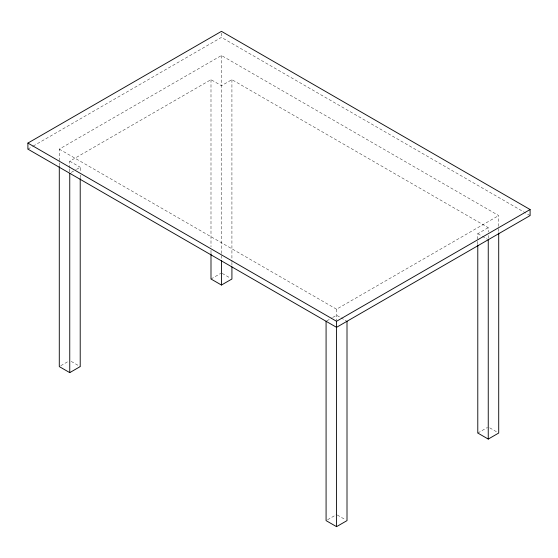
<?xml version="1.0" encoding="UTF-8"?>
<svg xmlns="http://www.w3.org/2000/svg" width="558" height="558" viewBox="0 0 558 558"><rect width="100%" height="100%" fill="white"/><g stroke="black" fill="none" stroke-linecap="round" stroke-linejoin="round"><path stroke-width="0.42" stroke-dasharray="2.79 2.09" d="M27.9 149.126L32.42 146.517M33.173 146.084L221.456 37.379L530.1 215.576M59.288 165.656L59.288 149.126L221.456 55.5L498.713 215.576L498.713 227.755M69.75 168.174L69.75 161.206L210.994 79.661L221.456 85.702L231.919 79.661L488.25 227.657L488.25 232.009M71.243 172.429L75.728 169.841M76.474 169.409L80.213 167.254L80.213 171.599M60.78 365.727L69.004 360.977M210.994 279L220.71 273.392M59.288 149.126L336.544 309.202L498.713 215.576M326.828 320.85L332.059 317.83M332.805 317.397L336.544 315.242L340.282 317.397M477.788 244.139L477.788 233.697L488.25 227.657M327.574 519.756L336.544 514.581M477.788 433.036L487.504 427.428M477.788 233.697L481.526 235.853M482.272 236.285L487.504 239.305M69.75 161.206L80.213 167.254M341.029 317.83L346.26 320.85M222.203 273.392L230.426 278.142M489.743 427.853L497.966 432.603M71.243 361.41L80.213 366.585M337.29 515.013L345.514 519.756M498.713 228.62L498.713 232.1M488.25 235.49L488.25 238.97M336.544 309.202L336.544 320.508M231.919 79.661L231.919 261.59M231.919 262.462L231.919 265.943M221.456 33.068L221.456 37.379M221.456 55.5L221.456 254.692M221.456 255.564L221.456 259.798M210.994 79.661L210.994 246.796M210.994 250.277L210.994 252.886M80.213 175.086L80.213 177.695M69.75 169.046L69.75 172.527"/><path stroke-width="0.84" d="M27.9 143.085L221.456 31.339L530.1 209.536L530.1 215.576L336.544 327.323L27.9 149.126L27.9 143.085L336.544 321.282L530.1 209.536M59.288 166.528L59.288 366.585L69.75 372.625L80.213 366.585L80.213 178.567M210.994 253.757L210.994 279L221.456 285.04L231.919 279L231.919 266.815M326.081 321.282L326.081 520.621L336.544 526.661L347.006 520.621L347.006 321.282M477.788 245.011L477.788 433.036L488.25 439.076L498.713 433.036L498.713 232.972M488.25 239.738L488.25 439.076M336.544 321.282L336.544 526.661M221.456 260.67L221.456 285.04M69.75 173.294L69.75 372.625"/></g></svg>
